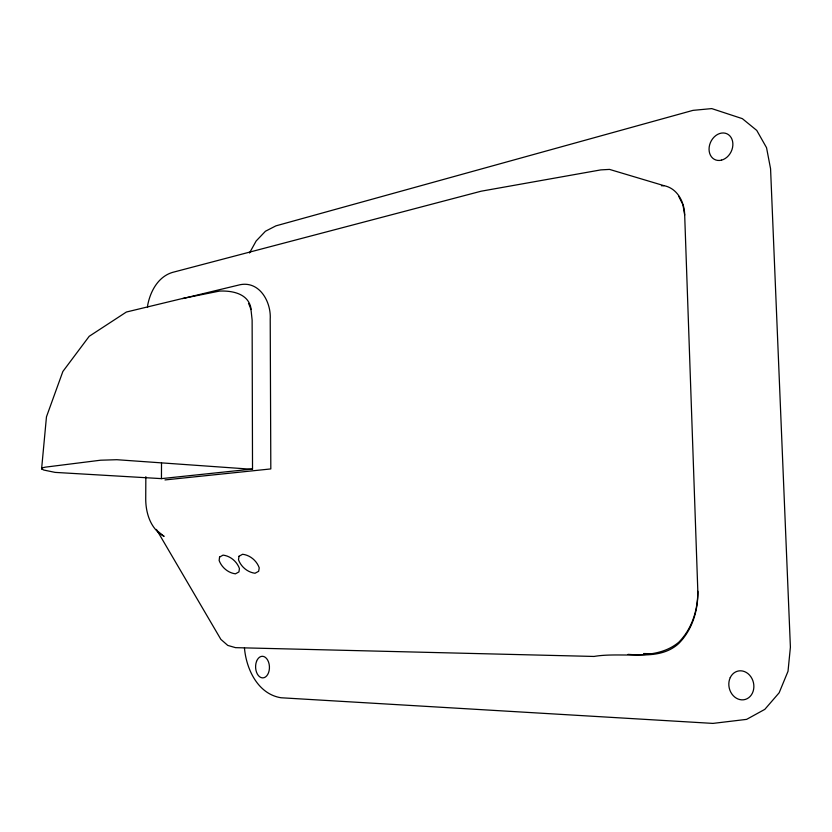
<?xml version="1.0" encoding="UTF-8"?>
<svg xmlns="http://www.w3.org/2000/svg" width="832" height="832" viewBox="0 0 832 832"><rect width="100%" height="100%" fill="white"/><g stroke="black" fill="none" stroke-linecap="round" stroke-linejoin="round"><path stroke-width="1.25" d="M251.129 309.306C249.059 293.769 232.554 290.462 219.43 291.096L182.218 298.563L126.37 312.031L89.211 336.294L62.868 371.478L46.467 416.811L41.6 468.884L43.794 470.049L55.12 472.389L161.45 478.629L161.512 463.06M145.839 476.684L145.725 499.148C145.777 513.406 150.779 529.298 164.122 536.401L157.602 531.128M697.819 591.282C697.85 610.022 692.068 628.763 678.704 642.304C655.138 661.783 621.816 651.685 594.006 656.448L235.508 647.65L227.77 645.414L220.865 639.371L156.426 529.402M147.472 307.445L147.763 304.793C150.478 291.086 158.257 276.661 172.494 272.407L481.146 191.204L600.818 169.894L609.534 169.406L663.988 185.671C677.071 188.198 684.143 201.5 684.642 213.938L697.871 592.488C697.892 611.218 692.11 629.97 678.735 643.5C664.893 656.271 645.538 655.46 628.014 654.368M41.6 468.884L42.13 467.886L45.365 467.147L100.61 460.21L116.844 459.711L252.522 469.31L252.127 320.029L251.108 310.658A28.142 17.586 -81.9 0 0 248.498 303.43M249.506 252.99L256.162 240.978L265.439 231.244L275.881 225.867L693.004 110.365L711.745 108.597L742.352 118.654L756.766 130.426L766.542 147.701L770.567 168.75L790.4 647.15L788.018 671.278L779.158 692.775L764.826 709.353L746.626 719.368L712.941 723.403L281.018 697.757C257.889 694.086 246.23 669.105 244.452 647.92M182.562 298.594L240.136 284.71C259.667 280.873 271.253 302.016 270.213 319.051L270.816 468.926L164.975 479.929M161.45 478.629L252.522 469.04M661.513 185.786L663.988 185.671M643.562 653.546L650.062 653.692M678.538 195.957L682.365 203.58M682.916 204.672L684.684 215.072M219.565 557.086L219.138 560.518C221.686 567.403 228.093 572.894 235.435 573.83L238.94 571.917L239.439 568.506C236.922 561.569 230.443 556.005 223.049 555.121L219.565 557.086M239.002 556.265L238.503 559.749C241.02 566.779 247.582 572.322 255.039 573.248L258.658 571.303L259.23 567.85C256.745 560.758 250.11 555.131 242.59 554.268L239.002 556.265M256.526 661.419A10.795 6.916 88.2 0 0 262.517 677.882A10.795 6.916 88.2 0 0 268.518 661.97A10.795 6.916 88.2 0 0 256.526 661.419M730.267 677.57A14.654 12.397 76.4 0 0 741.811 699.858A14.654 12.397 76.4 0 0 751.951 678.558A14.654 12.397 76.4 0 0 730.267 677.57M721.521 160.139A14.248 11.315 -64.6 0 0 730.995 137.363A14.248 11.315 -64.6 0 0 710.382 142.678A14.248 11.315 -64.6 0 0 721.521 160.139"/></g></svg>
